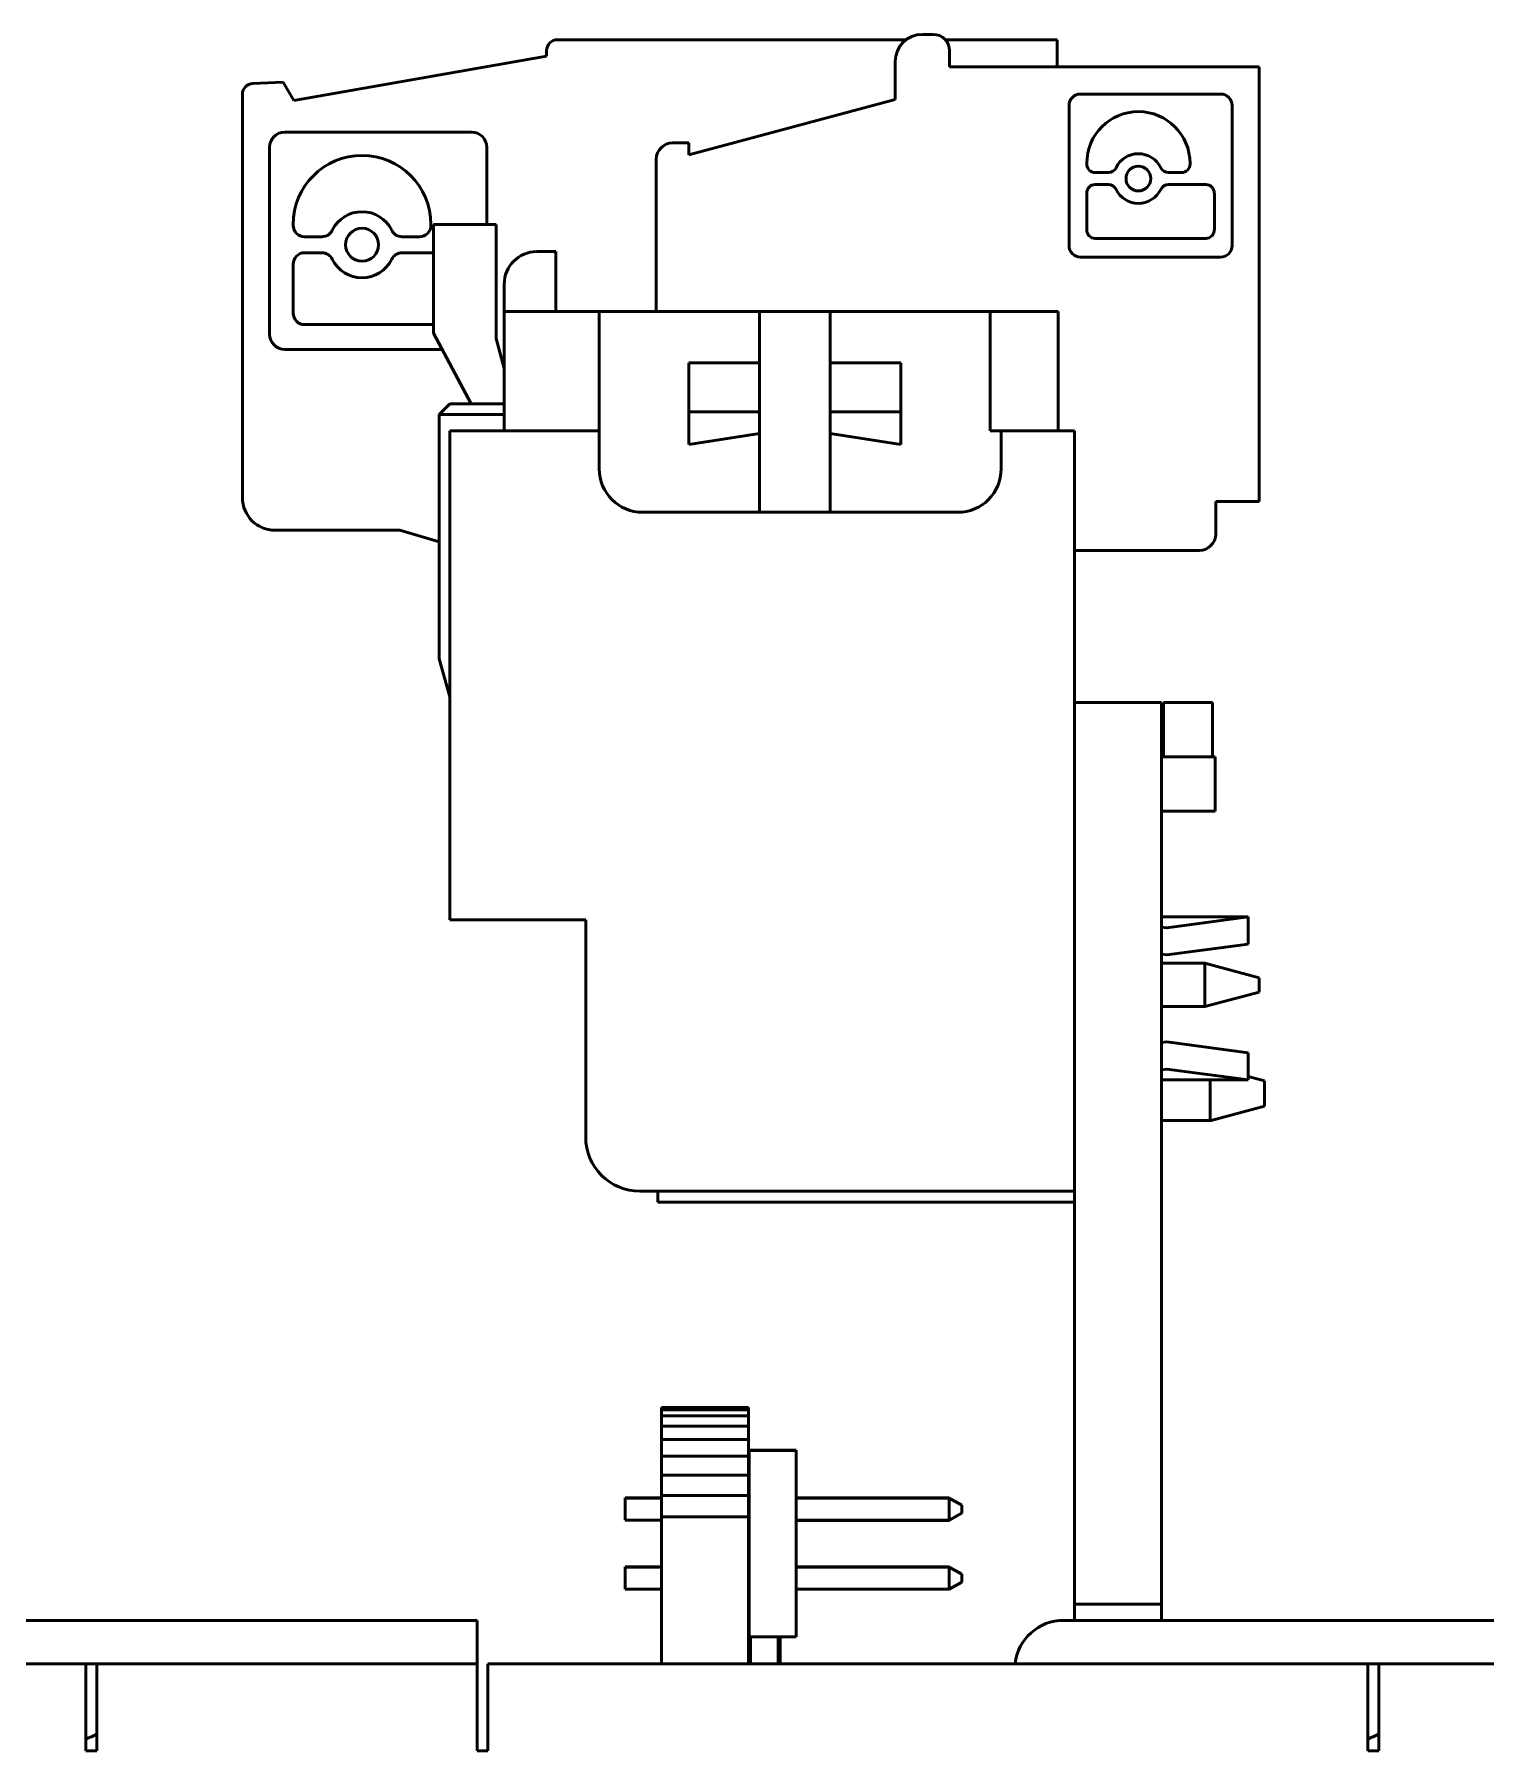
# Model space of a CAD drawing. Header units: millimetres. Extents: x 3118 to 4801, y 919 to 1849.
# Drawn here: x 3457.31 to 3484.03, y 1426.6 to 1458.2 of the extents above; entities that cross this region are included whole.
import ezdxf

# ---------------------------------------------------------------- set-up
doc = ezdxf.new("R2010")
doc.units = ezdxf.units.MM
doc.header["$LTSCALE"] = 1.8
doc.layers.add('외형선(ISO)', color=7, linetype='Continuous', lineweight=50)

msp = doc.modelspace()

# ---------------------------------------------------------------- linework, layer by layer
at = {"layer": '외형선(ISO)'}
for p, q in [((3466.941, 1458.097), (3473.36, 1458.097)), ((3473.66, 1458.197), (3473.86, 1458.197)), ((3474.083, 1458.097), (3476.141, 1458.097)), ((3476.141, 1458.097), (3476.141, 1457.597)), ((3462.088, 1456.977), (3466.741, 1457.797)), ((3466.741, 1457.897), (3466.741, 1457.797)), ((3474.16, 1457.897), (3474.16, 1457.597)), ((3473.16, 1456.997), (3473.16, 1457.697)), ((3474.16, 1457.597), (3479.86, 1457.597)), ((3479.86, 1457.597), (3479.86, 1449.597)), ((3461.141, 1449.667), (3461.141, 1457.093)), ((3461.891, 1457.317), (3461.332, 1457.293)), ((3461.891, 1457.317), (3462.088, 1456.977)), ((3476.57, 1457.097), (3479.149, 1457.097)), ((3469.36, 1455.979), (3473.16, 1456.997)), ((3476.36, 1454.308), (3476.36, 1456.887)), ((3479.36, 1456.887), (3479.36, 1454.308)), ((3461.922, 1456.397), (3465.36, 1456.397)), ((3469.06, 1456.197), (3469.36, 1456.197)), ((3469.36, 1456.197), (3469.36, 1455.979)), ((3461.641, 1452.678), (3461.641, 1456.116)), ((3465.641, 1456.116), (3465.641, 1454.697)), ((3468.76, 1453.097), (3468.76, 1455.897)), ((3476.685, 1455.823), (3476.685, 1455.811)), ((3478.587, 1455.811), (3478.587, 1455.823)), ((3476.843, 1455.652), (3477.083, 1455.652)), ((3478.189, 1455.652), (3478.429, 1455.652)), ((3476.685, 1455.274), (3476.685, 1454.597)), ((3477.083, 1455.432), (3476.843, 1455.432)), ((3478.876, 1455.432), (3478.189, 1455.432)), ((3479.035, 1454.597), (3479.035, 1455.274)), ((3462.074, 1454.681), (3462.074, 1454.698)), ((3464.611, 1454.698), (3464.611, 1454.681)), ((3465.81, 1454.697), (3464.66, 1454.697)), ((3464.66, 1454.697), (3464.66, 1452.697)), ((3465.81, 1452.597), (3465.81, 1454.697)), ((3462.605, 1454.47), (3462.285, 1454.47)), ((3464.4, 1454.47), (3464.08, 1454.47)), ((3476.843, 1454.439), (3478.876, 1454.439)), ((3462.074, 1453.063), (3462.074, 1453.965)), ((3462.285, 1454.176), (3462.605, 1454.176)), ((3464.08, 1454.176), (3464.66, 1454.176)), ((3466.91, 1454.197), (3466.56, 1454.197)), ((3466.91, 1453.897), (3466.91, 1454.197)), ((3479.149, 1454.097), (3476.57, 1454.097)), ((3466.91, 1453.097), (3466.91, 1453.897)), ((3465.96, 1453.597), (3465.96, 1453.097)), ((3466.86, 1453.097), (3465.96, 1453.097)), ((3465.96, 1453.097), (3465.96, 1450.897)), ((3467.71, 1453.097), (3466.86, 1453.097)), ((3467.71, 1450.897), (3467.71, 1453.097)), ((3470.66, 1453.097), (3467.71, 1453.097)), ((3470.66, 1453.097), (3470.66, 1452.147)), ((3471.96, 1453.097), (3470.66, 1453.097)), ((3474.91, 1453.097), (3471.96, 1453.097)), ((3471.96, 1452.147), (3471.96, 1453.097)), ((3475.26, 1453.097), (3474.91, 1453.097)), ((3474.91, 1450.897), (3474.91, 1453.097)), ((3476.16, 1453.097), (3475.26, 1453.097)), ((3476.16, 1450.897), (3476.16, 1453.097)), ((3464.66, 1452.852), (3462.285, 1452.852)), ((3464.66, 1452.697), (3465.353, 1451.397)), ((3464.82, 1452.397), (3461.922, 1452.397)), ((3465.96, 1452.042), (3465.81, 1452.597)), ((3470.66, 1452.147), (3469.36, 1452.147)), ((3469.36, 1451.247), (3469.36, 1452.147)), ((3470.66, 1452.147), (3470.66, 1451.247)), ((3473.26, 1452.147), (3471.96, 1452.147)), ((3471.96, 1451.247), (3471.96, 1452.147)), ((3473.26, 1452.147), (3473.26, 1451.247)), ((3464.76, 1451.197), (3464.96, 1451.397)), ((3464.96, 1451.397), (3465.96, 1451.397)), ((3464.76, 1451.197), (3465.96, 1451.197)), ((3464.76, 1446.697), (3464.76, 1451.197)), ((3469.36, 1451.247), (3469.36, 1450.647)), ((3470.66, 1451.247), (3469.36, 1451.247)), ((3470.66, 1450.847), (3470.66, 1451.247)), ((3473.26, 1451.247), (3471.96, 1451.247)), ((3471.96, 1451.247), (3471.96, 1450.847)), ((3473.26, 1450.647), (3473.26, 1451.247)), ((3464.96, 1450.897), (3467.71, 1450.897)), ((3464.96, 1441.897), (3464.96, 1450.897)), ((3467.71, 1450.897), (3467.71, 1450.197)), ((3469.36, 1450.647), (3470.66, 1450.847)), ((3470.66, 1450.847), (3470.66, 1449.397)), ((3471.96, 1449.397), (3471.96, 1450.847)), ((3471.96, 1450.847), (3473.26, 1450.647)), ((3474.91, 1450.897), (3475.11, 1450.897)), ((3475.11, 1450.897), (3476.46, 1450.897)), ((3475.11, 1450.197), (3475.11, 1450.897)), ((3476.46, 1450.897), (3476.46, 1445.897)), ((3479.86, 1449.597), (3479.06, 1449.597)), ((3479.06, 1449.597), (3479.06, 1448.997)), ((3468.51, 1449.397), (3474.31, 1449.397)), ((3464.041, 1449.067), (3461.741, 1449.067)), ((3464.041, 1449.067), (3464.76, 1448.852)), ((3478.76, 1448.697), (3476.46, 1448.697)), ((3464.96, 1445.997), (3464.76, 1446.697)), ((3476.46, 1445.897), (3478.06, 1445.897)), ((3476.46, 1429.297), (3476.46, 1445.897)), ((3478.06, 1445.897), (3478.06, 1429.297)), ((3479, 1445.897), (3478.1, 1445.897)), ((3478.1, 1445.897), (3478.1, 1445.147)), ((3479, 1445.897), (3479, 1445.147)), ((3478.1, 1444.897), (3478.1, 1445.147)), ((3479, 1444.897), (3479, 1445.147)), ((3478.06, 1444.897), (3479.047, 1444.897)), ((3479.047, 1443.897), (3479.047, 1444.897)), ((3479.047, 1443.897), (3478.06, 1443.897)), ((3479.66, 1441.947), (3478.06, 1441.947)), ((3478.16, 1441.747), (3479.66, 1441.947)), ((3479.66, 1441.947), (3479.66, 1441.447)), ((3467.46, 1441.897), (3464.96, 1441.897)), ((3467.46, 1437.897), (3467.46, 1441.897)), ((3478.06, 1441.761), (3478.16, 1441.747)), ((3479.66, 1441.447), (3478.16, 1441.247)), ((3478.16, 1441.247), (3478.06, 1441.261)), ((3478.06, 1441.097), (3478.86, 1441.097)), ((3478.86, 1441.097), (3479.86, 1440.829)), ((3478.86, 1440.297), (3478.86, 1441.097)), ((3479.86, 1440.829), (3479.86, 1440.565)), ((3479.86, 1440.565), (3478.86, 1440.297)), ((3478.06, 1440.297), (3478.86, 1440.297)), ((3478.06, 1439.634), (3478.16, 1439.647)), ((3478.16, 1439.647), (3479.66, 1439.447)), ((3479.66, 1439.447), (3479.66, 1438.947)), ((3478.16, 1439.147), (3478.06, 1439.134)), ((3479.66, 1438.947), (3478.16, 1439.147)), ((3478.06, 1438.947), (3479.66, 1438.947)), ((3478.96, 1438.207), (3478.96, 1438.947)), ((3479.96, 1438.929), (3479.66, 1439.01)), ((3479.96, 1438.929), (3479.96, 1438.465)), ((3478.978, 1438.202), (3479.96, 1438.465)), ((3478.06, 1438.197), (3478.96, 1438.197)), ((3478.96, 1438.197), (3478.96, 1438.207)), ((3478.96, 1438.197), (3478.978, 1438.202)), ((3476.46, 1436.897), (3468.46, 1436.897)), ((3468.79, 1436.697), (3468.79, 1436.897)), ((3476.46, 1436.697), (3468.79, 1436.697)), ((3470.46, 1432.913), (3468.857, 1432.913)), ((3468.857, 1432.874), (3468.857, 1432.913)), ((3470.46, 1432.874), (3468.857, 1432.874)), ((3468.857, 1432.76), (3468.857, 1432.874)), ((3470.46, 1432.76), (3468.857, 1432.76)), ((3468.857, 1432.574), (3468.857, 1432.76)), ((3470.46, 1432.874), (3470.46, 1432.913)), ((3470.46, 1432.76), (3470.46, 1432.874)), ((3470.46, 1432.574), (3470.46, 1432.76)), ((3470.46, 1432.574), (3468.857, 1432.574)), ((3468.857, 1432.324), (3468.857, 1432.574)), ((3470.46, 1432.324), (3470.46, 1432.574)), ((3470.46, 1432.324), (3468.857, 1432.324)), ((3468.857, 1432.02), (3468.857, 1432.324)), ((3470.46, 1432.02), (3470.46, 1432.324)), ((3471.335, 1432.128), (3470.472, 1432.128)), ((3470.472, 1432.128), (3470.472, 1432.124)), ((3471.335, 1432.124), (3470.472, 1432.124)), ((3470.472, 1432.124), (3470.472, 1428.695)), ((3471.335, 1432.128), (3471.335, 1432.124)), ((3471.335, 1432.124), (3471.335, 1428.695)), ((3470.46, 1432.02), (3468.857, 1432.02)), ((3468.857, 1431.672), (3468.857, 1432.02)), ((3470.46, 1431.672), (3470.46, 1432.02)), ((3470.46, 1431.672), (3468.857, 1431.672)), ((3468.857, 1431.295), (3468.857, 1431.672)), ((3470.46, 1431.295), (3470.46, 1431.672)), ((3468.186, 1431.252), (3468.186, 1431.252)), ((3468.186, 1431.252), (3468.186, 1431.252)), ((3468.857, 1431.252), (3468.186, 1431.252)), ((3468.857, 1431.252), (3468.186, 1431.252)), ((3468.186, 1431.252), (3468.857, 1431.252)), ((3468.186, 1431.252), (3468.186, 1431.252)), ((3468.857, 1431.252), (3468.186, 1431.252)), ((3468.186, 1431.252), (3468.857, 1431.252)), ((3468.186, 1431.252), (3468.186, 1431.251)), ((3468.186, 1431.252), (3468.186, 1431.252)), ((3468.857, 1431.251), (3468.186, 1431.251)), ((3468.186, 1431.251), (3468.857, 1431.251)), ((3468.186, 1431.251), (3468.186, 1431.251)), ((3468.857, 1431.251), (3468.186, 1431.251)), ((3468.186, 1431.251), (3468.857, 1431.251)), ((3468.186, 1431.251), (3468.186, 1431.251)), ((3468.857, 1431.251), (3468.186, 1431.251)), ((3468.186, 1431.251), (3468.857, 1431.251)), ((3468.186, 1431.251), (3468.186, 1431.251)), ((3468.857, 1431.251), (3468.186, 1431.251)), ((3468.186, 1431.251), (3468.857, 1431.251)), ((3468.186, 1431.251), (3468.186, 1431.251)), ((3468.857, 1431.251), (3468.186, 1431.251)), ((3468.186, 1431.251), (3468.186, 1431.251)), ((3468.186, 1431.251), (3468.186, 1431.251)), ((3468.186, 1431.251), (3468.186, 1431.25)), ((3468.186, 1431.251), (3468.186, 1431.251)), ((3468.186, 1431.251), (3468.186, 1431.251)), ((3468.186, 1431.25), (3468.857, 1431.25)), ((3468.186, 1431.25), (3468.186, 1431.25)), ((3468.857, 1431.25), (3468.186, 1431.25)), ((3468.186, 1431.25), (3468.857, 1431.25)), ((3468.186, 1431.25), (3468.186, 1431.25)), ((3468.857, 1431.25), (3468.186, 1431.25)), ((3468.186, 1431.25), (3468.857, 1431.25)), ((3468.186, 1431.25), (3468.186, 1431.25)), ((3468.857, 1431.25), (3468.186, 1431.25)), ((3468.186, 1431.25), (3468.857, 1431.25)), ((3468.186, 1431.25), (3468.186, 1431.25)), ((3468.857, 1431.25), (3468.186, 1431.25)), ((3468.186, 1431.25), (3468.186, 1431.249)), ((3468.186, 1431.25), (3468.186, 1431.25)), ((3468.186, 1431.25), (3468.186, 1431.25)), ((3468.186, 1431.25), (3468.186, 1431.25)), ((3468.186, 1431.249), (3468.857, 1431.249)), ((3468.186, 1431.249), (3468.186, 1431.249)), ((3468.857, 1431.249), (3468.186, 1431.249)), ((3468.186, 1431.249), (3468.857, 1431.249)), ((3468.186, 1431.249), (3468.186, 1431.249)), ((3468.857, 1431.249), (3468.186, 1431.249)), ((3468.186, 1431.249), (3468.857, 1431.249)), ((3468.186, 1431.249), (3468.186, 1431.249)), ((3468.857, 1431.249), (3468.186, 1431.249)), ((3468.186, 1431.249), (3468.857, 1431.249)), ((3468.186, 1431.249), (3468.186, 1431.249)), ((3468.857, 1431.249), (3468.186, 1431.249)), ((3468.186, 1431.249), (3468.186, 1431.248)), ((3468.186, 1431.249), (3468.186, 1431.249)), ((3468.186, 1431.249), (3468.186, 1431.249)), ((3468.186, 1431.249), (3468.186, 1431.249)), ((3468.186, 1431.248), (3468.186, 1430.842)), ((3468.186, 1431.248), (3468.186, 1431.248)), ((3468.186, 1431.248), (3468.186, 1431.248)), ((3468.186, 1431.248), (3468.186, 1431.248)), ((3468.186, 1431.248), (3468.857, 1431.248)), ((3468.857, 1431.248), (3468.186, 1431.248)), ((3468.186, 1431.248), (3468.857, 1431.248)), ((3468.857, 1431.248), (3468.186, 1431.248)), ((3470.46, 1431.295), (3468.857, 1431.295)), ((3468.857, 1430.903), (3468.857, 1431.295)), ((3470.46, 1430.903), (3470.46, 1431.295)), ((3470.472, 1431.252), (3470.46, 1431.252)), ((3470.472, 1431.252), (3470.46, 1431.252)), ((3470.46, 1431.252), (3470.472, 1431.252)), ((3470.472, 1431.252), (3470.46, 1431.252)), ((3470.46, 1431.252), (3470.472, 1431.252)), ((3470.472, 1431.251), (3470.46, 1431.251)), ((3470.46, 1431.251), (3470.472, 1431.251)), ((3470.472, 1431.251), (3470.46, 1431.251)), ((3470.46, 1431.251), (3470.472, 1431.251)), ((3470.472, 1431.251), (3470.46, 1431.251)), ((3470.46, 1431.251), (3470.472, 1431.251)), ((3470.472, 1431.251), (3470.46, 1431.251)), ((3470.46, 1431.251), (3470.472, 1431.251)), ((3470.472, 1431.251), (3470.46, 1431.251)), ((3470.46, 1431.25), (3470.472, 1431.25)), ((3470.472, 1431.25), (3470.46, 1431.25)), ((3470.46, 1431.25), (3470.472, 1431.25)), ((3470.472, 1431.25), (3470.46, 1431.25)), ((3470.46, 1431.25), (3470.472, 1431.25)), ((3470.472, 1431.25), (3470.46, 1431.25)), ((3470.46, 1431.25), (3470.472, 1431.25)), ((3470.472, 1431.25), (3470.46, 1431.25)), ((3470.46, 1431.249), (3470.472, 1431.249)), ((3470.472, 1431.249), (3470.46, 1431.249)), ((3470.46, 1431.249), (3470.472, 1431.249)), ((3470.472, 1431.249), (3470.46, 1431.249)), ((3470.46, 1431.249), (3470.472, 1431.249)), ((3470.472, 1431.249), (3470.46, 1431.249)), ((3470.46, 1431.249), (3470.472, 1431.249)), ((3470.472, 1431.249), (3470.46, 1431.249)), ((3470.46, 1431.248), (3470.472, 1431.248)), ((3470.472, 1431.248), (3470.46, 1431.248)), ((3470.46, 1431.248), (3470.472, 1431.248)), ((3470.472, 1431.248), (3470.46, 1431.248)), ((3474.155, 1431.252), (3471.335, 1431.252)), ((3474.155, 1431.252), (3471.335, 1431.252)), ((3471.335, 1431.252), (3474.155, 1431.252)), ((3474.155, 1431.252), (3471.335, 1431.252)), ((3471.335, 1431.252), (3474.155, 1431.252)), ((3474.155, 1431.251), (3471.335, 1431.251)), ((3471.335, 1431.251), (3474.155, 1431.251)), ((3474.155, 1431.251), (3471.335, 1431.251)), ((3471.335, 1431.251), (3474.155, 1431.251)), ((3474.155, 1431.251), (3471.335, 1431.251)), ((3471.335, 1431.251), (3474.155, 1431.251)), ((3474.155, 1431.251), (3471.335, 1431.251)), ((3471.335, 1431.251), (3474.155, 1431.251)), ((3474.155, 1431.251), (3471.335, 1431.251)), ((3474.155, 1431.25), (3471.335, 1431.25)), ((3471.335, 1431.25), (3474.155, 1431.25)), ((3474.155, 1431.25), (3471.335, 1431.25)), ((3471.335, 1431.25), (3474.155, 1431.25)), ((3474.155, 1431.25), (3471.335, 1431.25)), ((3471.335, 1431.25), (3474.155, 1431.25)), ((3474.155, 1431.25), (3471.335, 1431.25)), ((3471.335, 1431.25), (3474.155, 1431.25)), ((3474.155, 1431.249), (3471.335, 1431.249)), ((3471.335, 1431.249), (3474.155, 1431.249)), ((3474.155, 1431.249), (3471.335, 1431.249)), ((3471.335, 1431.249), (3474.155, 1431.249)), ((3474.155, 1431.249), (3471.335, 1431.249)), ((3471.335, 1431.249), (3474.155, 1431.249)), ((3474.155, 1431.249), (3471.335, 1431.249)), ((3471.335, 1431.249), (3474.155, 1431.249)), ((3474.155, 1431.248), (3471.335, 1431.248)), ((3471.335, 1431.248), (3474.155, 1431.248)), ((3474.155, 1431.248), (3471.335, 1431.248)), ((3471.335, 1431.248), (3474.155, 1431.248)), ((3474.155, 1431.252), (3474.383, 1431.12)), ((3474.155, 1431.252), (3474.155, 1431.252)), ((3474.383, 1431.12), (3474.155, 1431.252)), ((3474.155, 1431.252), (3474.383, 1431.12)), ((3474.155, 1431.252), (3474.155, 1431.252)), ((3474.383, 1431.12), (3474.155, 1431.252)), ((3474.155, 1431.252), (3474.155, 1431.251)), ((3474.155, 1431.252), (3474.155, 1431.252)), ((3474.155, 1431.252), (3474.155, 1431.252)), ((3474.155, 1431.252), (3474.383, 1431.12)), ((3474.155, 1431.251), (3474.155, 1431.251)), ((3474.155, 1431.251), (3474.155, 1431.251)), ((3474.155, 1431.251), (3474.155, 1431.251)), ((3474.155, 1431.251), (3474.155, 1431.251)), ((3474.383, 1431.12), (3474.155, 1431.251)), ((3474.155, 1431.251), (3474.155, 1431.251)), ((3474.155, 1431.251), (3474.383, 1431.119)), ((3474.383, 1431.119), (3474.155, 1431.251)), ((3474.155, 1431.251), (3474.155, 1431.251)), ((3474.155, 1431.251), (3474.383, 1431.119)), ((3474.383, 1431.119), (3474.155, 1431.251)), ((3474.155, 1431.251), (3474.155, 1431.251)), ((3474.155, 1431.251), (3474.383, 1431.119)), ((3474.383, 1431.119), (3474.155, 1431.251)), ((3474.155, 1431.251), (3474.155, 1431.251)), ((3474.155, 1431.251), (3474.383, 1431.119)), ((3474.383, 1431.119), (3474.155, 1431.251)), ((3474.155, 1431.251), (3474.155, 1431.25)), ((3474.155, 1431.25), (3474.155, 1431.25)), ((3474.155, 1431.25), (3474.155, 1431.25)), ((3474.155, 1431.25), (3474.155, 1431.25)), ((3474.155, 1431.25), (3474.155, 1431.25)), ((3474.155, 1431.25), (3474.383, 1431.118)), ((3474.383, 1431.118), (3474.155, 1431.25)), ((3474.155, 1431.25), (3474.155, 1431.25)), ((3474.155, 1431.25), (3474.383, 1431.118)), ((3474.383, 1431.118), (3474.155, 1431.25)), ((3474.155, 1431.25), (3474.155, 1431.25)), ((3474.155, 1431.25), (3474.383, 1431.118)), ((3474.383, 1431.118), (3474.155, 1431.25)), ((3474.155, 1431.25), (3474.155, 1431.25)), ((3474.155, 1431.25), (3474.383, 1431.118)), ((3474.383, 1431.118), (3474.155, 1431.25)), ((3474.155, 1431.25), (3474.155, 1431.249)), ((3474.155, 1431.249), (3474.155, 1431.249)), ((3474.155, 1431.249), (3474.155, 1431.249)), ((3474.155, 1431.249), (3474.155, 1431.249)), ((3474.155, 1431.249), (3474.155, 1431.249)), ((3474.155, 1431.249), (3474.383, 1431.117)), ((3474.383, 1431.117), (3474.155, 1431.249)), ((3474.155, 1431.249), (3474.383, 1431.117)), ((3474.383, 1431.117), (3474.155, 1431.249)), ((3474.155, 1431.249), (3474.383, 1431.117)), ((3474.155, 1431.249), (3474.155, 1431.249)), ((3474.155, 1431.249), (3474.383, 1431.117)), ((3474.383, 1431.117), (3474.155, 1431.249)), ((3474.155, 1431.249), (3474.155, 1431.249)), ((3474.383, 1431.117), (3474.155, 1431.249)), ((3474.155, 1431.249), (3474.155, 1431.249)), ((3474.155, 1431.249), (3474.155, 1431.248)), ((3474.155, 1431.248), (3474.383, 1431.116)), ((3474.155, 1431.248), (3474.155, 1431.248)), ((3474.383, 1431.116), (3474.155, 1431.248)), ((3474.155, 1431.248), (3474.155, 1431.248)), ((3474.155, 1431.248), (3474.383, 1431.116)), ((3474.383, 1431.116), (3474.155, 1431.248)), ((3474.155, 1431.248), (3474.155, 1431.248)), ((3474.155, 1431.248), (3474.155, 1430.842)), ((3470.46, 1430.903), (3468.857, 1430.903)), ((3468.857, 1428.197), (3468.857, 1430.903)), ((3470.46, 1428.197), (3470.46, 1430.903)), ((3474.155, 1430.842), (3474.383, 1430.974)), ((3474.155, 1430.838), (3474.383, 1430.97)), ((3474.383, 1431.12), (3474.383, 1431.12)), ((3474.383, 1431.12), (3474.383, 1431.12)), ((3474.383, 1431.12), (3474.383, 1431.12)), ((3474.383, 1431.12), (3474.383, 1431.12)), ((3474.383, 1431.119), (3474.383, 1431.12)), ((3474.383, 1431.12), (3474.383, 1431.12)), ((3474.383, 1431.119), (3474.383, 1431.119)), ((3474.383, 1431.119), (3474.383, 1431.119)), ((3474.383, 1431.119), (3474.383, 1431.119)), ((3474.383, 1431.118), (3474.383, 1431.119)), ((3474.383, 1431.119), (3474.383, 1431.119)), ((3474.383, 1431.119), (3474.383, 1431.119)), ((3474.383, 1431.119), (3474.383, 1431.119)), ((3474.383, 1431.119), (3474.383, 1431.119)), ((3474.383, 1431.118), (3474.383, 1431.118)), ((3474.383, 1431.118), (3474.383, 1431.118)), ((3474.383, 1431.118), (3474.383, 1431.118)), ((3474.383, 1431.117), (3474.383, 1431.118)), ((3474.383, 1431.118), (3474.383, 1431.118)), ((3474.383, 1431.118), (3474.383, 1431.118)), ((3474.383, 1431.118), (3474.383, 1431.118)), ((3474.383, 1431.118), (3474.383, 1431.118)), ((3474.383, 1431.117), (3474.383, 1431.117)), ((3474.383, 1431.117), (3474.383, 1431.117)), ((3474.383, 1431.117), (3474.383, 1431.117)), ((3474.383, 1431.117), (3474.383, 1431.117)), ((3474.383, 1431.117), (3474.383, 1431.117)), ((3474.383, 1431.116), (3474.383, 1431.117)), ((3474.383, 1431.117), (3474.383, 1431.117)), ((3474.383, 1431.117), (3474.383, 1431.117)), ((3474.383, 1431.116), (3474.383, 1431.116)), ((3474.383, 1431.116), (3474.383, 1431.116)), ((3474.383, 1431.116), (3474.383, 1431.116)), ((3474.383, 1431.116), (3474.383, 1430.974)), ((3474.383, 1430.974), (3474.383, 1430.97)), ((3468.186, 1430.842), (3468.857, 1430.842)), ((3470.46, 1430.842), (3470.472, 1430.842)), ((3471.335, 1430.842), (3474.155, 1430.842)), ((3471.335, 1430.838), (3474.155, 1430.838)), ((3474.155, 1430.842), (3474.155, 1430.838)), ((3468.186, 1429.982), (3468.186, 1429.982)), ((3468.186, 1429.982), (3468.186, 1429.982)), ((3468.857, 1429.982), (3468.186, 1429.982)), ((3468.857, 1429.982), (3468.186, 1429.982)), ((3468.186, 1429.982), (3468.186, 1429.982)), ((3468.186, 1429.982), (3468.186, 1429.982)), ((3468.186, 1429.982), (3468.186, 1429.981)), ((3468.186, 1429.982), (3468.857, 1429.982)), ((3468.857, 1429.982), (3468.186, 1429.982)), ((3468.186, 1429.982), (3468.857, 1429.982)), ((3468.186, 1429.981), (3468.186, 1429.981)), ((3468.186, 1429.981), (3468.186, 1429.981)), ((3468.186, 1429.981), (3468.186, 1429.981)), ((3468.186, 1429.981), (3468.186, 1429.981)), ((3468.186, 1429.981), (3468.186, 1429.981)), ((3468.186, 1429.981), (3468.186, 1429.981)), ((3468.186, 1429.981), (3468.186, 1429.981)), ((3468.857, 1429.981), (3468.186, 1429.981)), ((3468.186, 1429.981), (3468.186, 1429.98)), ((3468.186, 1429.981), (3468.857, 1429.981)), ((3468.857, 1429.981), (3468.186, 1429.981)), ((3468.186, 1429.981), (3468.857, 1429.981)), ((3468.857, 1429.981), (3468.186, 1429.981)), ((3468.186, 1429.981), (3468.857, 1429.981)), ((3468.857, 1429.981), (3468.186, 1429.981)), ((3468.186, 1429.981), (3468.857, 1429.981)), ((3468.857, 1429.981), (3468.186, 1429.981)), ((3468.186, 1429.981), (3468.186, 1429.981)), ((3468.857, 1429.98), (3468.186, 1429.98)), ((3468.186, 1429.98), (3468.186, 1429.979)), ((3468.186, 1429.98), (3468.857, 1429.98)), ((3468.857, 1429.98), (3468.186, 1429.98)), ((3468.186, 1429.98), (3468.186, 1429.98)), ((3468.186, 1429.98), (3468.857, 1429.98)), ((3468.857, 1429.98), (3468.186, 1429.98)), ((3468.186, 1429.98), (3468.186, 1429.98)), ((3468.186, 1429.98), (3468.857, 1429.98)), ((3468.857, 1429.98), (3468.186, 1429.98)), ((3468.186, 1429.98), (3468.186, 1429.98)), ((3468.186, 1429.98), (3468.857, 1429.98)), ((3468.186, 1429.98), (3468.186, 1429.98)), ((3468.186, 1429.98), (3468.186, 1429.98)), ((3468.186, 1429.98), (3468.186, 1429.98)), ((3468.186, 1429.98), (3468.186, 1429.98)), ((3468.857, 1429.979), (3468.186, 1429.979)), ((3468.186, 1429.979), (3468.186, 1429.978)), ((3468.186, 1429.979), (3468.857, 1429.979)), ((3468.857, 1429.979), (3468.186, 1429.979)), ((3468.186, 1429.979), (3468.186, 1429.979)), ((3468.186, 1429.979), (3468.857, 1429.979)), ((3468.857, 1429.979), (3468.186, 1429.979)), ((3468.186, 1429.979), (3468.186, 1429.979)), ((3468.186, 1429.979), (3468.857, 1429.979)), ((3468.857, 1429.979), (3468.186, 1429.979)), ((3468.186, 1429.979), (3468.186, 1429.979)), ((3468.186, 1429.979), (3468.857, 1429.979)), ((3468.186, 1429.979), (3468.186, 1429.979)), ((3468.186, 1429.979), (3468.186, 1429.979)), ((3468.186, 1429.979), (3468.186, 1429.979)), ((3468.186, 1429.979), (3468.186, 1429.979)), ((3468.186, 1429.978), (3468.186, 1429.572)), ((3468.186, 1429.978), (3468.186, 1429.978)), ((3468.857, 1429.978), (3468.186, 1429.978)), ((3468.186, 1429.978), (3468.186, 1429.978)), ((3468.186, 1429.978), (3468.857, 1429.978)), ((3468.186, 1429.978), (3468.857, 1429.978)), ((3468.857, 1429.978), (3468.186, 1429.978)), ((3468.186, 1429.978), (3468.186, 1429.978)), ((3470.472, 1429.982), (3470.46, 1429.982)), ((3470.472, 1429.982), (3470.46, 1429.982)), ((3470.46, 1429.982), (3470.472, 1429.982)), ((3470.472, 1429.982), (3470.46, 1429.982)), ((3470.46, 1429.982), (3470.472, 1429.982)), ((3470.472, 1429.981), (3470.46, 1429.981)), ((3470.46, 1429.981), (3470.472, 1429.981)), ((3470.472, 1429.981), (3470.46, 1429.981)), ((3470.46, 1429.981), (3470.472, 1429.981)), ((3470.472, 1429.981), (3470.46, 1429.981)), ((3470.46, 1429.981), (3470.472, 1429.981)), ((3470.472, 1429.981), (3470.46, 1429.981)), ((3470.46, 1429.981), (3470.472, 1429.981)), ((3470.472, 1429.981), (3470.46, 1429.981)), ((3470.472, 1429.98), (3470.46, 1429.98)), ((3470.46, 1429.98), (3470.472, 1429.98)), ((3470.472, 1429.98), (3470.46, 1429.98)), ((3470.46, 1429.98), (3470.472, 1429.98)), ((3470.472, 1429.98), (3470.46, 1429.98)), ((3470.46, 1429.98), (3470.472, 1429.98)), ((3470.472, 1429.98), (3470.46, 1429.98)), ((3470.46, 1429.98), (3470.472, 1429.98)), ((3470.472, 1429.979), (3470.46, 1429.979)), ((3470.46, 1429.979), (3470.472, 1429.979)), ((3470.472, 1429.979), (3470.46, 1429.979)), ((3470.46, 1429.979), (3470.472, 1429.979)), ((3470.472, 1429.979), (3470.46, 1429.979)), ((3470.46, 1429.979), (3470.472, 1429.979)), ((3470.472, 1429.979), (3470.46, 1429.979)), ((3470.46, 1429.979), (3470.472, 1429.979)), ((3470.472, 1429.978), (3470.46, 1429.978)), ((3470.46, 1429.978), (3470.472, 1429.978)), ((3470.46, 1429.978), (3470.472, 1429.978)), ((3470.472, 1429.978), (3470.46, 1429.978)), ((3474.155, 1429.982), (3471.335, 1429.982)), ((3474.155, 1429.982), (3471.335, 1429.982)), ((3471.335, 1429.982), (3474.155, 1429.982)), ((3474.155, 1429.982), (3471.335, 1429.982)), ((3471.335, 1429.982), (3474.155, 1429.982)), ((3474.155, 1429.981), (3471.335, 1429.981)), ((3471.335, 1429.981), (3474.155, 1429.981)), ((3474.155, 1429.981), (3471.335, 1429.981)), ((3471.335, 1429.981), (3474.155, 1429.981)), ((3474.155, 1429.981), (3471.335, 1429.981)), ((3471.335, 1429.981), (3474.155, 1429.981)), ((3474.155, 1429.981), (3471.335, 1429.981)), ((3471.335, 1429.981), (3474.155, 1429.981)), ((3474.155, 1429.981), (3471.335, 1429.981)), ((3474.155, 1429.98), (3471.335, 1429.98)), ((3471.335, 1429.98), (3474.155, 1429.98)), ((3474.155, 1429.98), (3471.335, 1429.98)), ((3471.335, 1429.98), (3474.155, 1429.98)), ((3474.155, 1429.98), (3471.335, 1429.98)), ((3471.335, 1429.98), (3474.155, 1429.98)), ((3474.155, 1429.98), (3471.335, 1429.98)), ((3471.335, 1429.98), (3474.155, 1429.98)), ((3474.155, 1429.979), (3471.335, 1429.979)), ((3471.335, 1429.979), (3474.155, 1429.979)), ((3474.155, 1429.979), (3471.335, 1429.979)), ((3471.335, 1429.979), (3474.155, 1429.979)), ((3474.155, 1429.979), (3471.335, 1429.979)), ((3471.335, 1429.979), (3474.155, 1429.979)), ((3474.155, 1429.979), (3471.335, 1429.979)), ((3471.335, 1429.979), (3474.155, 1429.979)), ((3471.335, 1429.978), (3474.155, 1429.978)), ((3474.155, 1429.978), (3471.335, 1429.978)), ((3474.155, 1429.978), (3471.335, 1429.978)), ((3471.335, 1429.978), (3474.155, 1429.978)), ((3474.155, 1429.982), (3474.383, 1429.85)), ((3474.155, 1429.982), (3474.155, 1429.982)), ((3474.383, 1429.85), (3474.155, 1429.982)), ((3474.155, 1429.982), (3474.155, 1429.981)), ((3474.155, 1429.982), (3474.155, 1429.982)), ((3474.155, 1429.982), (3474.155, 1429.982)), ((3474.155, 1429.982), (3474.383, 1429.85)), ((3474.383, 1429.85), (3474.155, 1429.982)), ((3474.155, 1429.982), (3474.155, 1429.982)), ((3474.155, 1429.982), (3474.383, 1429.85)), ((3474.155, 1429.981), (3474.155, 1429.981)), ((3474.155, 1429.981), (3474.155, 1429.981)), ((3474.155, 1429.981), (3474.155, 1429.981)), ((3474.155, 1429.981), (3474.155, 1429.981)), ((3474.383, 1429.85), (3474.155, 1429.981)), ((3474.155, 1429.981), (3474.155, 1429.981)), ((3474.155, 1429.981), (3474.155, 1429.98)), ((3474.383, 1429.849), (3474.155, 1429.981)), ((3474.155, 1429.981), (3474.155, 1429.981)), ((3474.155, 1429.981), (3474.383, 1429.849)), ((3474.383, 1429.849), (3474.155, 1429.981)), ((3474.155, 1429.981), (3474.155, 1429.981)), ((3474.155, 1429.981), (3474.383, 1429.849)), ((3474.383, 1429.849), (3474.155, 1429.981)), ((3474.155, 1429.981), (3474.155, 1429.981)), ((3474.155, 1429.981), (3474.383, 1429.849)), ((3474.383, 1429.849), (3474.155, 1429.981)), ((3474.155, 1429.981), (3474.383, 1429.849)), ((3474.155, 1429.98), (3474.155, 1429.98)), ((3474.155, 1429.98), (3474.155, 1429.98)), ((3474.155, 1429.98), (3474.155, 1429.98)), ((3474.155, 1429.98), (3474.155, 1429.98)), ((3474.155, 1429.98), (3474.383, 1429.848)), ((3474.383, 1429.848), (3474.155, 1429.98)), ((3474.155, 1429.98), (3474.383, 1429.848)), ((3474.383, 1429.848), (3474.155, 1429.98)), ((3474.155, 1429.98), (3474.155, 1429.979)), ((3474.155, 1429.98), (3474.155, 1429.98)), ((3474.155, 1429.98), (3474.155, 1429.98)), ((3474.383, 1429.848), (3474.155, 1429.98)), ((3474.155, 1429.98), (3474.155, 1429.98)), ((3474.155, 1429.98), (3474.383, 1429.848)), ((3474.383, 1429.848), (3474.155, 1429.98)), ((3474.155, 1429.98), (3474.383, 1429.848)), ((3474.155, 1429.979), (3474.155, 1429.979)), ((3474.155, 1429.979), (3474.155, 1429.979)), ((3474.155, 1429.979), (3474.155, 1429.979)), ((3474.155, 1429.979), (3474.155, 1429.979)), ((3474.155, 1429.979), (3474.383, 1429.847)), ((3474.383, 1429.847), (3474.155, 1429.979)), ((3474.155, 1429.979), (3474.383, 1429.847)), ((3474.383, 1429.847), (3474.155, 1429.979)), ((3474.155, 1429.979), (3474.383, 1429.847)), ((3474.383, 1429.847), (3474.155, 1429.979)), ((3474.155, 1429.979), (3474.155, 1429.979)), ((3474.383, 1429.847), (3474.155, 1429.979)), ((3474.155, 1429.979), (3474.155, 1429.979)), ((3474.155, 1429.979), (3474.383, 1429.847)), ((3474.155, 1429.979), (3474.155, 1429.979)), ((3474.155, 1429.979), (3474.155, 1429.978)), ((3474.383, 1429.846), (3474.155, 1429.978)), ((3474.155, 1429.978), (3474.155, 1429.978)), ((3474.155, 1429.978), (3474.383, 1429.846)), ((3474.155, 1429.978), (3474.155, 1429.978)), ((3474.155, 1429.978), (3474.155, 1429.978)), ((3474.383, 1429.846), (3474.155, 1429.978)), ((3474.155, 1429.978), (3474.383, 1429.846)), ((3474.155, 1429.978), (3474.155, 1429.572)), ((3474.155, 1429.572), (3474.383, 1429.704)), ((3474.155, 1429.568), (3474.383, 1429.7)), ((3474.383, 1429.85), (3474.383, 1429.85)), ((3474.383, 1429.85), (3474.383, 1429.85)), ((3474.383, 1429.85), (3474.383, 1429.849)), ((3474.383, 1429.85), (3474.383, 1429.85)), ((3474.383, 1429.85), (3474.383, 1429.85)), ((3474.383, 1429.85), (3474.383, 1429.85)), ((3474.383, 1429.849), (3474.383, 1429.849)), ((3474.383, 1429.849), (3474.383, 1429.848)), ((3474.383, 1429.849), (3474.383, 1429.849)), ((3474.383, 1429.849), (3474.383, 1429.849)), ((3474.383, 1429.849), (3474.383, 1429.849)), ((3474.383, 1429.849), (3474.383, 1429.849)), ((3474.383, 1429.849), (3474.383, 1429.849)), ((3474.383, 1429.849), (3474.383, 1429.849)), ((3474.383, 1429.848), (3474.383, 1429.848)), ((3474.383, 1429.848), (3474.383, 1429.848)), ((3474.383, 1429.848), (3474.383, 1429.847)), ((3474.383, 1429.848), (3474.383, 1429.848)), ((3474.383, 1429.848), (3474.383, 1429.848)), ((3474.383, 1429.848), (3474.383, 1429.848)), ((3474.383, 1429.848), (3474.383, 1429.848)), ((3474.383, 1429.848), (3474.383, 1429.848)), ((3474.383, 1429.847), (3474.383, 1429.847)), ((3474.383, 1429.847), (3474.383, 1429.846)), ((3474.383, 1429.847), (3474.383, 1429.847)), ((3474.383, 1429.847), (3474.383, 1429.847)), ((3474.383, 1429.847), (3474.383, 1429.847)), ((3474.383, 1429.847), (3474.383, 1429.847)), ((3474.383, 1429.847), (3474.383, 1429.847)), ((3474.383, 1429.847), (3474.383, 1429.847)), ((3474.383, 1429.846), (3474.383, 1429.846)), ((3474.383, 1429.846), (3474.383, 1429.846)), ((3474.383, 1429.846), (3474.383, 1429.846)), ((3474.383, 1429.846), (3474.383, 1429.704)), ((3474.383, 1429.704), (3474.383, 1429.7)), ((3468.186, 1429.572), (3468.857, 1429.572)), ((3470.46, 1429.572), (3470.472, 1429.572)), ((3471.335, 1429.572), (3474.155, 1429.572)), ((3471.335, 1429.568), (3474.155, 1429.568)), ((3474.155, 1429.572), (3474.155, 1429.568)), ((3476.46, 1429.297), (3476.46, 1428.997)), ((3476.46, 1429.297), (3478.06, 1429.297)), ((3478.06, 1428.997), (3478.06, 1429.297)), ((3452.66, 1428.997), (3463.46, 1428.997)), ((3463.46, 1428.997), (3465.46, 1428.997)), ((3465.46, 1428.197), (3465.46, 1428.997)), ((3476.26, 1428.997), (3487.06, 1428.997)), ((3471.335, 1428.695), (3470.472, 1428.695)), ((3470.495, 1428.197), (3470.495, 1428.695)), ((3471.005, 1428.695), (3471.005, 1428.197)), ((3471.04, 1428.197), (3471.04, 1428.695)), ((3458.26, 1428.197), (3442.06, 1428.197)), ((3458.26, 1426.597), (3458.26, 1428.197)), ((3458.26, 1428.197), (3458.46, 1428.197)), ((3458.46, 1426.597), (3458.46, 1428.197)), ((3465.46, 1428.197), (3458.46, 1428.197)), ((3465.46, 1428.197), (3465.46, 1426.597)), ((3465.66, 1428.197), (3465.66, 1426.597)), ((3481.86, 1428.197), (3465.66, 1428.197)), ((3481.86, 1426.597), (3481.86, 1428.197)), ((3481.86, 1428.197), (3482.06, 1428.197)), ((3482.06, 1426.597), (3482.06, 1428.197)), ((3489.06, 1428.197), (3482.06, 1428.197)), ((3458.46, 1426.597), (3458.26, 1426.597)), ((3465.66, 1426.597), (3465.46, 1426.597)), ((3482.06, 1426.597), (3481.86, 1426.597))]:
    msp.add_line(p, q, dxfattribs=at)
for centre, radius in [((3477.636, 1455.542), 0.228), ((3463.343, 1454.323), 0.304)]:
    msp.add_circle(centre, radius, dxfattribs=at)
for centre, radius, start, end in [((3466.941, 1457.897), 0.2, 90, 180), ((3473.66, 1457.697), 0.5, 90, 180), ((3473.86, 1457.897), 0.3, 0, 90), ((3461.341, 1457.093), 0.2, 92.5, 180), ((3476.57, 1456.887), 0.211, 90, 180), ((3479.149, 1456.887), 0.211, 0, 90), ((3477.636, 1455.823), 0.951, 0, 180), ((3461.922, 1456.116), 0.281, 90, 180), ((3465.36, 1456.116), 0.281, 0, 90), ((3469.06, 1455.897), 0.3, 90, 180), ((3463.343, 1454.698), 1.268, 0, 180), ((3477.636, 1455.542), 0.457, 25.8849, 154.1151), ((3476.843, 1455.811), 0.158, 180, 270), ((3477.083, 1455.811), 0.158, 270, 334.1151), ((3478.189, 1455.811), 0.158, 205.8849, 270), ((3478.429, 1455.811), 0.158, 270, 0), ((3476.843, 1455.274), 0.158, 90, 180), ((3477.083, 1455.274), 0.158, 25.8849, 90), ((3477.636, 1455.542), 0.457, 205.8849, 334.1151), ((3478.189, 1455.274), 0.158, 90, 154.1151), ((3478.876, 1455.274), 0.158, 0, 90), ((3463.343, 1454.323), 0.609, 25.8849, 154.1151), ((3462.285, 1454.681), 0.211, 180, 270), ((3462.605, 1454.681), 0.211, 270, 334.1151), ((3464.08, 1454.681), 0.211, 205.8849, 270), ((3464.4, 1454.681), 0.211, 270, 0), ((3476.843, 1454.597), 0.158, 180, 270), ((3478.876, 1454.597), 0.158, 270, 0), ((3476.57, 1454.308), 0.211, 180, 270), ((3479.149, 1454.308), 0.211, 270, 0), ((3462.285, 1453.965), 0.211, 90, 180), ((3462.605, 1453.965), 0.211, 25.8849, 90), ((3463.343, 1454.323), 0.609, 205.8849, 334.1151), ((3464.08, 1453.965), 0.211, 90, 154.1151), ((3466.56, 1453.597), 0.6, 90, 180), ((3462.285, 1453.063), 0.211, 180, 270), ((3461.922, 1452.678), 0.281, 180, 270), ((3468.51, 1450.197), 0.8, 180, 270), ((3474.31, 1450.197), 0.8, 270, 0), ((3461.741, 1449.667), 0.6, 180, 270), ((3478.76, 1448.997), 0.3, 270, 0), ((3468.46, 1437.897), 1, 180, 270), ((3476.26, 1428.097), 0.9, 90, 173.6206), ((3460.96, 1420.897), 6.5, 112.6199, 114.5435), ((3484.56, 1420.897), 6.5, 112.6199, 114.5435)]:
    msp.add_arc(centre, radius, start, end, dxfattribs=at)

doc.saveas('drawing.dxf')
